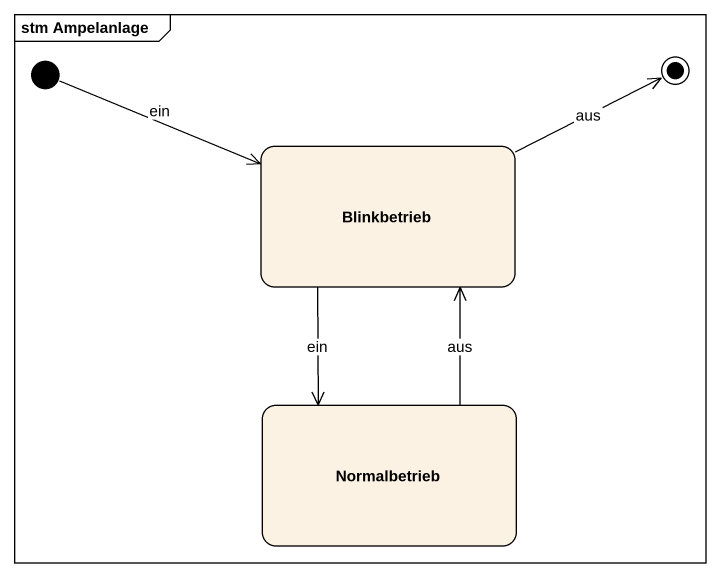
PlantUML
@startuml
mainframe stm Ampelanlage
hide empty description
state Blinkbetrieb
state Normalbetrieb
[*] -right-> Blinkbetrieb : ein
Blinkbetrieb --> Normalbetrieb : ein
Normalbetrieb -up-> Blinkbetrieb : aus
Blinkbetrieb -right-> [*] : aus
@enduml
